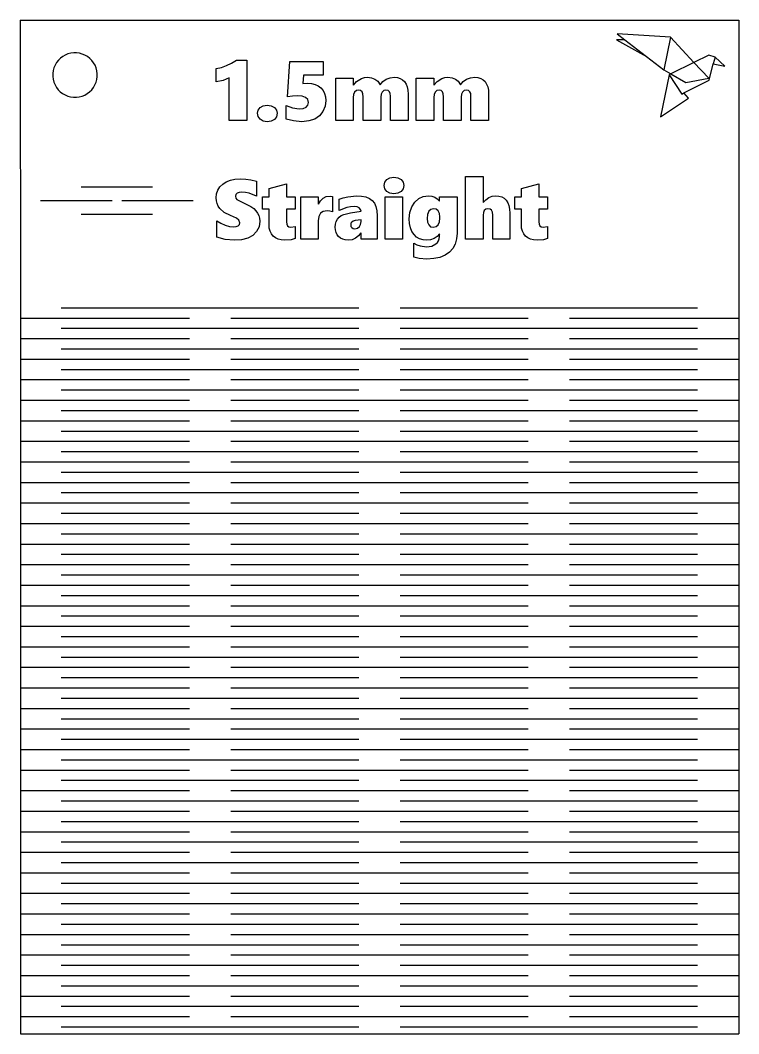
# Model space of a CAD drawing. Extents: x -223 to 223, y -314 to 314.
# Drawn here: x 4.8 to 109.7, y 165.9 to 313.9 of the extents above; entities that cross this region are included whole.
import ezdxf

# ---------------------------------------------------------------- set-up
doc = ezdxf.new("R2010")
doc.units = 0
doc.header["$MEASUREMENT"] = 0
doc.layers.get('0').update_dxf_attribs({"linetype": 'CONTINUOUS'})

msp = doc.modelspace()

# ---------------------------------------------------------------- linework, layer by layer
for p, q in [((4.78, 313.92), (109.73, 313.92)), ((4.78, 313.92), (4.81, 270.44)), ((109.73, 313.92), (109.73, 270.44)), ((91.9, 311.06), (96.24, 308.63)), ((93.09, 311.06), (91.9, 311.06)), ((99.74, 311.43), (91.96, 311.94)), ((91.96, 311.94), (93.09, 311.06)), ((93.09, 311.06), (96.24, 308.63)), ((99.74, 311.43), (98.77, 306.67)), ((103.19, 307.75), (99.74, 311.43)), ((10.35, 308.07), (10.09, 307.73)), ((10.65, 308.37), (10.35, 308.07)), ((10.99, 308.63), (10.65, 308.37)), ((11.36, 308.84), (10.99, 308.63)), ((11.75, 309), (11.36, 308.84)), ((12.16, 309.11), (11.75, 309)), ((12.59, 309.16), (12.16, 309.11)), ((13.01, 309.16), (12.59, 309.16)), ((13.43, 309.1), (13.01, 309.16)), ((13.84, 308.99), (13.43, 309.1)), ((14.23, 308.82), (13.84, 308.99)), ((14.6, 308.61), (14.23, 308.82)), ((14.94, 308.35), (14.6, 308.61)), ((15.24, 308.05), (14.94, 308.35)), ((15.49, 307.71), (15.24, 308.05)), ((35.62, 307.64), (36.35, 308.11)), ((36.35, 308.11), (37.86, 308.11)), ((37.86, 308.11), (37.86, 299.26)), ((43.82, 302.72), (44.15, 307.92)), ((44.15, 307.92), (49.04, 307.92)), ((49.04, 307.92), (49.04, 305.91)), ((96.24, 308.63), (98.77, 306.67)), ((105.37, 308.83), (103.19, 307.75)), ((106.29, 308.53), (105.37, 308.83)), ((106.29, 308.53), (106, 307.54)), ((107.7, 307.23), (106.29, 308.53)), ((9.6, 306.56), (9.54, 306.14)), ((9.71, 306.97), (9.6, 306.56)), ((9.88, 307.37), (9.71, 306.97)), ((10.09, 307.73), (9.88, 307.37)), ((15.71, 307.34), (15.49, 307.71)), ((15.87, 306.95), (15.71, 307.34)), ((15.98, 306.54), (15.87, 306.95)), ((16.03, 306.11), (15.98, 306.54)), ((33.39, 306.85), (34.18, 307.03)), ((33.39, 304.92), (33.39, 306.85)), ((34.18, 307.03), (34.91, 307.29)), ((34.91, 307.29), (35.62, 307.64)), ((98.77, 306.67), (99.79, 306.08)), ((103.19, 307.75), (99.79, 306.08)), ((105.35, 305.45), (103.19, 307.75)), ((105.39, 305.17), (106, 307.54)), ((106, 307.54), (107.7, 307.23)), ((9.54, 306.14), (9.54, 305.72)), ((9.54, 305.72), (9.59, 305.3)), ((9.59, 305.3), (9.7, 304.88)), ((9.7, 304.88), (9.86, 304.49)), ((15.69, 304.47), (15.86, 304.86)), ((15.86, 304.86), (15.97, 305.27)), ((15.97, 305.27), (16.03, 305.69)), ((16.03, 305.69), (16.03, 306.11)), ((34.42, 305.11), (33.39, 304.92)), ((35.29, 305.49), (34.42, 305.11)), ((35.29, 299.26), (35.29, 305.49)), ((46.14, 305.91), (46.06, 304.7)), ((49.04, 305.91), (46.14, 305.91)), ((50.86, 299.26), (50.86, 305.44)), ((50.86, 305.44), (53.43, 305.44)), ((53.43, 305.44), (53.43, 304.46)), ((53.46, 304.46), (53.92, 304.99)), ((53.92, 304.99), (54.63, 305.43)), ((54.63, 305.43), (55.05, 305.55)), ((55.05, 305.55), (55.5, 305.59)), ((55.5, 305.59), (56.1, 305.53)), ((56.1, 305.53), (56.6, 305.33)), ((56.6, 305.33), (57.02, 305)), ((57.02, 305), (57.36, 304.51)), ((57.36, 304.51), (57.74, 304.97)), ((57.74, 304.97), (58.22, 305.31)), ((58.22, 305.31), (58.8, 305.52)), ((58.8, 305.52), (59.43, 305.59)), ((59.43, 305.59), (59.89, 305.55)), ((59.89, 305.55), (60.29, 305.43)), ((60.29, 305.43), (60.63, 305.23)), ((60.63, 305.23), (60.92, 304.96)), ((60.92, 304.96), (61.15, 304.61)), ((62.61, 299.26), (62.61, 305.44)), ((62.61, 305.44), (65.18, 305.44)), ((65.18, 305.44), (65.18, 304.46)), ((65.2, 304.46), (65.66, 304.99)), ((65.66, 304.99), (66.38, 305.43)), ((66.38, 305.43), (66.79, 305.55)), ((66.79, 305.55), (67.24, 305.59)), ((67.24, 305.59), (67.85, 305.53)), ((67.85, 305.53), (68.35, 305.33)), ((68.35, 305.33), (68.76, 305)), ((68.76, 305), (69.1, 304.51)), ((69.1, 304.51), (69.48, 304.97)), ((69.48, 304.97), (69.97, 305.31)), ((69.97, 305.31), (70.54, 305.52)), ((70.54, 305.52), (71.18, 305.59)), ((71.18, 305.59), (71.64, 305.55)), ((71.64, 305.55), (72.04, 305.43)), ((72.04, 305.43), (72.38, 305.23)), ((72.38, 305.23), (72.67, 304.96)), ((72.67, 304.96), (72.9, 304.61)), ((99.56, 305.96), (98.29, 299.81)), ((99.79, 306.08), (99.56, 305.96)), ((99.56, 305.96), (101.43, 303.13)), ((99.79, 306.08), (102, 304.81)), ((101.8, 303.35), (105.39, 305.17)), ((102, 304.81), (105.35, 305.45)), ((9.86, 304.49), (10.07, 304.12)), ((10.07, 304.12), (10.33, 303.78)), ((10.33, 303.78), (10.63, 303.48)), ((10.63, 303.48), (10.97, 303.22)), ((14.58, 303.21), (14.92, 303.46)), ((14.92, 303.46), (15.22, 303.76)), ((15.22, 303.76), (15.48, 304.1)), ((15.48, 304.1), (15.69, 304.47)), ((46.06, 304.7), (46.71, 304.73)), ((46.71, 304.73), (47.31, 304.69)), ((47.31, 304.69), (47.84, 304.56)), ((47.84, 304.56), (48.31, 304.35)), ((48.31, 304.35), (48.7, 304.05)), ((48.7, 304.05), (49.01, 303.68)), ((49.01, 303.68), (49.24, 303.24)), ((53.63, 303.43), (53.48, 303.1)), ((53.88, 303.64), (53.63, 303.43)), ((54.22, 303.71), (53.88, 303.64)), ((54.5, 303.65), (54.22, 303.71)), ((54.71, 303.47), (54.5, 303.65)), ((54.83, 303.18), (54.71, 303.47)), ((57.64, 303.44), (57.49, 303.12)), ((57.88, 303.64), (57.64, 303.44)), ((58.19, 303.71), (57.88, 303.64)), ((58.51, 303.65), (58.19, 303.71)), ((58.72, 303.49), (58.51, 303.65)), ((58.84, 303.21), (58.72, 303.49)), ((61.15, 304.61), (61.31, 304.18)), ((61.31, 304.18), (61.41, 303.69)), ((61.41, 303.69), (61.44, 303.13)), ((65.38, 303.43), (65.23, 303.1)), ((65.62, 303.64), (65.38, 303.43)), ((65.97, 303.71), (65.62, 303.64)), ((66.25, 303.65), (65.97, 303.71)), ((66.45, 303.47), (66.25, 303.65)), ((66.57, 303.18), (66.45, 303.47)), ((69.39, 303.44), (69.24, 303.12)), ((69.62, 303.64), (69.39, 303.44)), ((69.94, 303.71), (69.62, 303.64)), ((70.25, 303.65), (69.94, 303.71)), ((70.46, 303.49), (70.25, 303.65)), ((70.58, 303.21), (70.46, 303.49)), ((72.9, 304.61), (73.06, 304.18)), ((73.06, 304.18), (73.16, 303.69)), ((73.16, 303.69), (73.19, 303.13)), ((10.97, 303.22), (11.33, 303.01)), ((11.33, 303.01), (11.73, 302.84)), ((11.73, 302.84), (12.14, 302.73)), ((12.14, 302.73), (12.56, 302.67)), ((12.56, 302.67), (12.98, 302.67)), ((12.98, 302.67), (13.4, 302.73)), ((13.4, 302.73), (13.82, 302.83)), ((13.82, 302.83), (14.21, 303)), ((14.21, 303), (14.58, 303.21)), ((44.53, 302.83), (43.82, 302.72)), ((45.29, 302.87), (44.53, 302.83)), ((45.98, 302.81), (45.29, 302.87)), ((46.47, 302.63), (45.98, 302.81)), ((46.77, 302.33), (46.47, 302.63)), ((46.87, 301.92), (46.77, 302.33)), ((46.79, 301.52), (46.87, 301.92)), ((49.24, 303.24), (49.37, 302.74)), ((49.42, 302.19), (49.31, 301.35)), ((49.37, 302.74), (49.42, 302.19)), ((53.48, 303.1), (53.43, 302.65)), ((53.43, 302.65), (53.43, 299.26)), ((54.87, 302.76), (54.83, 303.18)), ((54.87, 299.26), (54.87, 302.76)), ((57.49, 303.12), (57.44, 302.69)), ((57.44, 302.69), (57.44, 299.26)), ((58.88, 302.82), (58.84, 303.21)), ((58.88, 299.26), (58.88, 302.82)), ((61.44, 303.13), (61.44, 299.26)), ((65.23, 303.1), (65.18, 302.65)), ((65.18, 302.65), (65.18, 299.26)), ((66.61, 302.76), (66.57, 303.18)), ((66.61, 299.26), (66.61, 302.76)), ((69.24, 303.12), (69.19, 302.69)), ((69.19, 302.69), (69.19, 299.26)), ((70.62, 302.82), (70.58, 303.21)), ((70.62, 299.26), (70.62, 302.82)), ((73.19, 303.13), (73.19, 299.26)), ((98.29, 299.81), (102.38, 302.52)), ((101.43, 303.13), (101.73, 303.31)), ((101.73, 303.31), (101.8, 303.35)), ((102.38, 302.52), (101.73, 303.31)), ((39.43, 300.33), (39.52, 300.81)), ((39.52, 300.81), (39.82, 301.19)), ((39.82, 301.19), (40.27, 301.44)), ((40.27, 301.44), (40.86, 301.52)), ((40.86, 301.52), (41.44, 301.44)), ((41.44, 301.44), (41.9, 301.19)), ((41.9, 301.19), (42.2, 300.81)), ((42.2, 300.81), (42.29, 300.33)), ((43.61, 299.47), (43.61, 301.47)), ((43.61, 301.47), (44.54, 301.11)), ((44.54, 301.11), (45.52, 300.99)), ((45.52, 300.99), (46.11, 301.05)), ((46.11, 301.05), (46.53, 301.23)), ((46.53, 301.23), (46.79, 301.52)), ((49, 300.6), (48.49, 299.97)), ((49.31, 301.35), (49, 300.6)), ((37.86, 299.26), (35.29, 299.26)), ((39.53, 299.86), (39.43, 300.33)), ((39.82, 299.46), (39.53, 299.86)), ((40.27, 299.2), (39.82, 299.46)), ((40.84, 299.11), (40.27, 299.2)), ((41.45, 299.19), (40.84, 299.11)), ((41.91, 299.45), (41.45, 299.19)), ((42.2, 299.84), (41.91, 299.45)), ((42.29, 300.33), (42.2, 299.84)), ((44.68, 299.21), (43.61, 299.47)), ((45.92, 299.11), (44.68, 299.21)), ((46.93, 299.21), (45.92, 299.11)), ((47.79, 299.5), (46.93, 299.21)), ((48.49, 299.97), (47.79, 299.5)), ((53.43, 299.26), (50.86, 299.26)), ((57.44, 299.26), (54.87, 299.26)), ((61.44, 299.26), (58.88, 299.26)), ((65.18, 299.26), (62.61, 299.26)), ((69.19, 299.26), (66.61, 299.26)), ((73.19, 299.26), (70.62, 299.26)), ((34.36, 290), (34.87, 290.33)), ((34.87, 290.33), (35.47, 290.57)), ((35.47, 290.57), (36.15, 290.71)), ((36.15, 290.71), (36.92, 290.75)), ((36.92, 290.75), (37.75, 290.72)), ((37.75, 290.72), (38.44, 290.63)), ((38.44, 290.63), (39.31, 290.42)), ((39.31, 290.42), (39.31, 288.22)), ((41.12, 289.35), (43.66, 290.05)), ((43.66, 290.05), (43.66, 288.13)), ((57.93, 289.8), (58.03, 290.28)), ((58.03, 290.28), (58.32, 290.66)), ((58.32, 290.66), (58.77, 290.91)), ((58.77, 290.91), (59.36, 290.99)), ((59.36, 290.99), (59.94, 290.91)), ((59.94, 290.91), (60.4, 290.66)), ((60.4, 290.66), (60.7, 290.28)), ((60.7, 290.28), (60.8, 289.8)), ((69.82, 281.95), (69.82, 291.1)), ((69.82, 291.1), (72.39, 291.1)), ((72.39, 291.1), (72.39, 287.3)), ((77.98, 289.35), (80.52, 290.05)), ((80.52, 290.05), (80.52, 288.13)), ((13.69, 289.6), (24.12, 289.6)), ((33.4, 288), (33.46, 288.59)), ((33.46, 288.59), (33.64, 289.13)), ((33.64, 289.13), (33.94, 289.6)), ((33.94, 289.6), (34.36, 290)), ((36.46, 288.65), (36.26, 288.46)), ((36.77, 288.78), (36.46, 288.65)), ((37.16, 288.82), (36.77, 288.78)), ((37.69, 288.78), (37.16, 288.82)), ((38.23, 288.67), (37.69, 288.78)), ((39.31, 288.22), (38.23, 288.67)), ((41.12, 288.13), (41.12, 289.35)), ((58.03, 289.32), (57.93, 289.8)), ((58.33, 288.93), (58.03, 289.32)), ((58.79, 288.67), (58.33, 288.93)), ((59.36, 288.58), (58.79, 288.67)), ((59.94, 288.67), (59.36, 288.58)), ((60.4, 288.92), (59.94, 288.67)), ((60.7, 289.31), (60.4, 288.92)), ((60.8, 289.8), (60.7, 289.31)), ((77.98, 288.13), (77.98, 289.35)), ((7.75, 287.6), (18.19, 287.6)), ((19.63, 287.6), (30.06, 287.6)), ((33.44, 287.56), (33.4, 288)), ((33.53, 287.16), (33.44, 287.56)), ((33.7, 286.79), (33.53, 287.16)), ((36.26, 288.46), (36.2, 288.21)), ((36.2, 288.21), (36.25, 287.96)), ((36.25, 287.96), (36.41, 287.76)), ((36.41, 287.76), (37.31, 287.3)), ((37.31, 287.3), (38.46, 286.73)), ((40.15, 286.35), (40.15, 288.13)), ((40.15, 288.13), (41.12, 288.13)), ((43.66, 288.13), (44.94, 288.13)), ((44.94, 288.13), (44.94, 286.35)), ((45.75, 281.95), (45.75, 288.13)), ((45.75, 288.13), (48.32, 288.13)), ((48.32, 288.13), (48.32, 287.05)), ((48.34, 287.05), (48.63, 287.56)), ((48.63, 287.56), (49.01, 287.94)), ((49.01, 287.94), (49.48, 288.17)), ((49.48, 288.17), (50.03, 288.24)), ((50.03, 288.24), (50.4, 288.17)), ((50.4, 288.17), (50.4, 285.93)), ((51.37, 287.79), (51.94, 287.99)), ((51.37, 286.12), (51.37, 287.79)), ((51.94, 287.99), (52.63, 288.15)), ((52.63, 288.15), (53.92, 288.29)), ((53.92, 288.29), (54.65, 288.24)), ((54.65, 288.24), (55.28, 288.12)), ((55.28, 288.12), (55.8, 287.91)), ((55.8, 287.91), (56.21, 287.61)), ((56.21, 287.61), (56.52, 287.22)), ((56.52, 287.22), (56.74, 286.71)), ((58.07, 281.95), (58.07, 288.13)), ((58.07, 288.13), (60.64, 288.13)), ((60.64, 288.13), (60.64, 281.95)), ((61.97, 286.69), (62.41, 287.37)), ((62.41, 287.37), (62.98, 287.87)), ((62.98, 287.87), (63.66, 288.18)), ((63.66, 288.18), (64.41, 288.29)), ((64.41, 288.29), (64.91, 288.24)), ((64.91, 288.24), (65.34, 288.09)), ((65.34, 288.09), (65.7, 287.84)), ((65.7, 287.84), (66, 287.49)), ((66.02, 287.49), (66.02, 288.13)), ((66.02, 288.13), (68.58, 288.13)), ((68.58, 288.13), (68.58, 282.82)), ((72.42, 287.3), (72.78, 287.72)), ((72.78, 287.72), (73.22, 288.03)), ((73.22, 288.03), (73.71, 288.22)), ((73.71, 288.22), (74.24, 288.29)), ((74.24, 288.29), (74.71, 288.25)), ((74.71, 288.25), (75.12, 288.12)), ((75.12, 288.12), (75.47, 287.92)), ((75.47, 287.92), (75.77, 287.64)), ((75.77, 287.64), (76, 287.28)), ((76, 287.28), (76.16, 286.85)), ((77.01, 286.35), (77.01, 288.13)), ((77.01, 288.13), (77.98, 288.13)), ((80.52, 288.13), (81.8, 288.13)), ((81.8, 288.13), (81.8, 286.35)), ((13.69, 285.6), (24.12, 285.6)), ((33.93, 286.45), (33.7, 286.79)), ((34.58, 285.86), (33.93, 286.45)), ((35.49, 285.4), (34.58, 285.86)), ((38.46, 286.73), (38.88, 286.42)), ((38.88, 286.42), (39.21, 286.11)), ((39.21, 286.11), (39.46, 285.77)), ((39.46, 285.77), (39.63, 285.4)), ((41.12, 286.35), (40.15, 286.35)), ((41.12, 284.08), (41.12, 286.35)), ((44.94, 286.35), (43.66, 286.35)), ((43.66, 286.35), (43.66, 284.5)), ((48.64, 285.74), (48.4, 285.28)), ((49.04, 286.01), (48.64, 285.74)), ((49.59, 286.11), (49.04, 286.01)), ((50, 286.05), (49.59, 286.11)), ((50.4, 285.93), (50, 286.05)), ((52.5, 286.56), (51.37, 286.12)), ((52.05, 285.58), (53.03, 285.82)), ((53.04, 286.67), (52.5, 286.56)), ((53.03, 285.82), (54.57, 286.02)), ((53.56, 286.71), (53.04, 286.67)), ((53.98, 286.66), (53.56, 286.71)), ((54.29, 286.52), (53.98, 286.66)), ((54.5, 286.3), (54.29, 286.52)), ((54.57, 286.02), (54.5, 286.3)), ((56.74, 286.71), (56.87, 286.1)), ((56.87, 286.1), (56.91, 285.36)), ((61.61, 284.92), (61.7, 285.87)), ((61.7, 285.87), (61.97, 286.69)), ((64.48, 286.02), (64.28, 285.56)), ((64.78, 286.31), (64.48, 286.02)), ((65.17, 286.4), (64.78, 286.31)), ((65.54, 286.32), (65.17, 286.4)), ((65.82, 286.08), (65.54, 286.32)), ((66, 285.71), (65.82, 286.08)), ((66.07, 285.22), (66, 285.71)), ((72.44, 285.84), (72.39, 285.47)), ((72.57, 286.14), (72.44, 285.84)), ((72.79, 286.34), (72.57, 286.14)), ((73.1, 286.4), (72.79, 286.34)), ((73.41, 286.34), (73.1, 286.4)), ((73.63, 286.17), (73.41, 286.34)), ((73.76, 285.88), (73.63, 286.17)), ((73.8, 285.48), (73.76, 285.88)), ((76.16, 286.85), (76.26, 286.34)), ((76.26, 286.34), (76.29, 285.75)), ((76.29, 285.75), (76.29, 281.95)), ((77.98, 286.35), (77.01, 286.35)), ((77.98, 284.08), (77.98, 286.35)), ((81.8, 286.35), (80.52, 286.35)), ((80.52, 286.35), (80.52, 284.5)), ((33.52, 282.26), (33.52, 284.63)), ((33.52, 284.63), (34.1, 284.27)), ((34.1, 284.27), (34.73, 283.99)), ((36.38, 285.02), (35.49, 285.4)), ((36.73, 284.72), (36.38, 285.02)), ((36.85, 284.35), (36.73, 284.72)), ((36.79, 284.09), (36.85, 284.35)), ((39.63, 285.4), (39.74, 285)), ((39.77, 284.57), (39.66, 283.77)), ((39.74, 285), (39.77, 284.57)), ((43.66, 284.5), (43.7, 284.14)), ((43.7, 284.14), (43.82, 283.89)), ((48.4, 285.28), (48.32, 284.63)), ((48.32, 284.63), (48.32, 281.95)), ((50.79, 283.71), (50.83, 284.14)), ((50.83, 284.14), (50.93, 284.53)), ((50.93, 284.53), (51.11, 284.86)), ((51.11, 284.86), (51.35, 285.15)), ((51.35, 285.15), (51.67, 285.39)), ((51.67, 285.39), (52.05, 285.58)), ((53.09, 284.28), (53.05, 284.05)), ((53.21, 284.46), (53.09, 284.28)), ((53.41, 284.59), (53.21, 284.46)), ((53.7, 284.66), (53.41, 284.59)), ((54.57, 284.78), (53.7, 284.66)), ((54.32, 283.78), (54.5, 284.12)), ((54.5, 284.12), (54.57, 284.55)), ((54.57, 284.55), (54.57, 284.78)), ((56.91, 285.36), (56.91, 281.95)), ((61.65, 284.23), (61.61, 284.92)), ((61.78, 283.62), (61.65, 284.23)), ((64.28, 285.56), (64.22, 284.98)), ((64.22, 284.98), (64.27, 284.45)), ((64.27, 284.45), (64.44, 284.04)), ((65.81, 284.05), (66, 284.47)), ((66, 284.47), (66.07, 285.01)), ((66.07, 285.01), (66.07, 285.22)), ((72.39, 285.47), (72.39, 281.95)), ((73.8, 281.95), (73.8, 285.48)), ((80.52, 284.5), (80.56, 284.14)), ((80.56, 284.14), (80.68, 283.89)), ((34.73, 283.99), (35.36, 283.81)), ((35.36, 283.81), (35.95, 283.75)), ((35.95, 283.75), (36.33, 283.78)), ((36.33, 283.78), (36.61, 283.9)), ((36.61, 283.9), (36.79, 284.09)), ((39.31, 283.07), (38.76, 282.51)), ((39.66, 283.77), (39.31, 283.07)), ((41.16, 283.56), (41.12, 284.08)), ((41.28, 283.11), (41.16, 283.56)), ((41.47, 282.72), (41.28, 283.11)), ((41.73, 282.39), (41.47, 282.72)), ((43.82, 283.89), (44.02, 283.74)), ((44.02, 283.74), (44.3, 283.69)), ((44.3, 283.69), (44.94, 283.82)), ((44.94, 283.82), (44.94, 282.04)), ((50.82, 283.3), (50.79, 283.71)), ((50.92, 282.93), (50.82, 283.3)), ((51.07, 282.6), (50.92, 282.93)), ((53.05, 284.05), (53.09, 283.82)), ((53.09, 283.82), (53.21, 283.64)), ((53.21, 283.64), (53.4, 283.52)), ((53.4, 283.52), (53.66, 283.47)), ((53.66, 283.47), (54.03, 283.55)), ((54.03, 283.55), (54.32, 283.78)), ((54.54, 282.9), (54.19, 282.42)), ((54.57, 281.95), (54.57, 282.9)), ((62, 283.09), (61.78, 283.62)), ((62.3, 282.63), (62, 283.09)), ((64.44, 284.04), (64.72, 283.77)), ((64.72, 283.77), (65.12, 283.69)), ((65.12, 283.69), (65.52, 283.78)), ((65.52, 283.78), (65.81, 284.05)), ((66, 282.73), (65.67, 282.35)), ((66.02, 282.35), (66.02, 282.73)), ((68.58, 282.82), (68.51, 281.98)), ((78.02, 283.56), (77.98, 284.08)), ((78.13, 283.11), (78.02, 283.56)), ((78.32, 282.72), (78.13, 283.11)), ((78.59, 282.39), (78.32, 282.72)), ((80.68, 283.89), (80.88, 283.74)), ((80.88, 283.74), (81.16, 283.69)), ((81.16, 283.69), (81.8, 283.82)), ((81.8, 283.82), (81.8, 282.04)), ((34.71, 281.92), (33.52, 282.26)), ((36.01, 281.8), (34.71, 281.92)), ((37.1, 281.88), (36.01, 281.8)), ((38.02, 282.12), (37.1, 281.88)), ((38.76, 282.51), (38.02, 282.12)), ((42.06, 282.14), (41.73, 282.39)), ((42.45, 281.95), (42.06, 282.14)), ((42.9, 281.84), (42.45, 281.95)), ((43.41, 281.8), (42.9, 281.84)), ((44.37, 281.88), (43.41, 281.8)), ((44.94, 282.04), (44.37, 281.88)), ((48.32, 281.95), (45.75, 281.95)), ((51.29, 282.32), (51.07, 282.6)), ((51.56, 282.09), (51.29, 282.32)), ((51.88, 281.93), (51.56, 282.09)), ((52.25, 281.84), (51.88, 281.93)), ((52.66, 281.8), (52.25, 281.84)), ((53.25, 281.87), (52.66, 281.8)), ((53.76, 282.08), (53.25, 281.87)), ((54.19, 282.42), (53.76, 282.08)), ((56.91, 281.95), (54.57, 281.95)), ((60.64, 281.95), (58.07, 281.95)), ((62.29, 279.35), (62.29, 281.36)), ((62.29, 281.36), (62.71, 281.14)), ((62.68, 282.27), (62.3, 282.63)), ((63.12, 282.01), (62.68, 282.27)), ((63.63, 281.85), (63.12, 282.01)), ((64.19, 281.8), (63.63, 281.85)), ((64.73, 281.87), (64.19, 281.8)), ((65.24, 282.06), (64.73, 281.87)), ((64.9, 280.94), (65.5, 281.25)), ((65.67, 282.35), (65.24, 282.06)), ((65.5, 281.25), (65.73, 281.47)), ((65.73, 281.47), (65.89, 281.73)), ((65.89, 281.73), (65.99, 282.02)), ((65.99, 282.02), (66.02, 282.35)), ((68.3, 281.23), (67.95, 280.59)), ((68.51, 281.98), (68.3, 281.23)), ((72.39, 281.95), (69.82, 281.95)), ((76.29, 281.95), (73.8, 281.95)), ((78.92, 282.14), (78.59, 282.39)), ((79.31, 281.95), (78.92, 282.14)), ((79.76, 281.84), (79.31, 281.95)), ((80.27, 281.8), (79.76, 281.84)), ((81.23, 281.88), (80.27, 281.8)), ((81.8, 282.04), (81.23, 281.88)), ((62.71, 281.14), (63.2, 280.98)), ((63.2, 280.98), (64.12, 280.83)), ((64.12, 280.83), (64.9, 280.94)), ((67.46, 280.04), (66.84, 279.61)), ((67.95, 280.59), (67.46, 280.04)), ((63.07, 279.14), (62.29, 279.35)), ((64.19, 279.05), (63.07, 279.14)), ((65.2, 279.11), (64.19, 279.05)), ((66.09, 279.3), (65.2, 279.11)), ((66.84, 279.61), (66.09, 279.3)), ((10.78, 271.94), (54.26, 271.94)), ((60.26, 271.94), (103.73, 271.94)), ((4.81, 270.44), (29.52, 270.44)), ((4.81, 270.44), (4.81, 267.44)), ((35.52, 270.44), (78.99, 270.44)), ((84.99, 270.44), (109.73, 270.44)), ((109.73, 270.44), (109.73, 267.44)), ((10.78, 268.94), (54.26, 268.94)), ((60.26, 268.94), (103.73, 268.94)), ((4.81, 267.44), (29.52, 267.44)), ((4.81, 267.44), (4.81, 264.44)), ((35.52, 267.44), (78.99, 267.44)), ((84.99, 267.44), (109.73, 267.44)), ((109.73, 267.44), (109.73, 264.44)), ((10.78, 265.94), (54.26, 265.94)), ((60.26, 265.94), (103.73, 265.94)), ((4.81, 264.44), (29.52, 264.44)), ((4.81, 264.44), (4.81, 261.44)), ((35.52, 264.44), (78.99, 264.44)), ((84.99, 264.44), (109.73, 264.44)), ((109.73, 264.44), (109.73, 261.44)), ((10.78, 262.94), (54.26, 262.94)), ((60.26, 262.94), (103.73, 262.94)), ((4.81, 261.44), (29.52, 261.44)), ((4.81, 261.44), (4.81, 258.44)), ((35.52, 261.44), (78.99, 261.44)), ((84.99, 261.44), (109.73, 261.44)), ((109.73, 261.44), (109.73, 258.44)), ((10.78, 259.94), (54.26, 259.94)), ((60.26, 259.94), (103.73, 259.94)), ((4.81, 258.44), (29.52, 258.44)), ((4.81, 258.44), (4.81, 255.44)), ((35.52, 258.44), (78.99, 258.44)), ((84.99, 258.44), (109.73, 258.44)), ((109.73, 258.44), (109.73, 255.44)), ((10.78, 256.94), (54.26, 256.94)), ((60.26, 256.94), (103.73, 256.94)), ((4.81, 255.44), (29.52, 255.44)), ((4.81, 255.44), (4.81, 252.44)), ((35.52, 255.44), (78.99, 255.44)), ((84.99, 255.44), (109.73, 255.44)), ((109.73, 255.44), (109.73, 252.44)), ((10.78, 253.94), (54.26, 253.94)), ((60.26, 253.94), (103.73, 253.94)), ((4.81, 252.44), (29.52, 252.44)), ((4.81, 252.44), (4.81, 249.44)), ((35.52, 252.44), (78.99, 252.44)), ((84.99, 252.44), (109.73, 252.44)), ((109.73, 252.44), (109.73, 249.44)), ((10.78, 250.94), (54.26, 250.94)), ((60.26, 250.94), (103.73, 250.94)), ((4.81, 249.44), (29.52, 249.44)), ((4.81, 249.44), (4.81, 246.44)), ((35.52, 249.44), (78.99, 249.44)), ((84.99, 249.44), (109.73, 249.44)), ((109.73, 249.44), (109.73, 246.44)), ((10.78, 247.94), (54.26, 247.94)), ((60.26, 247.94), (103.73, 247.94)), ((4.81, 246.44), (29.52, 246.44)), ((4.81, 246.44), (4.81, 243.44)), ((35.52, 246.44), (78.99, 246.44)), ((84.99, 246.44), (109.73, 246.44)), ((109.73, 246.44), (109.73, 243.44)), ((10.78, 244.94), (54.26, 244.94)), ((60.26, 244.94), (103.73, 244.94)), ((4.81, 243.44), (29.52, 243.44)), ((4.81, 243.44), (4.81, 240.44)), ((35.52, 243.44), (78.99, 243.44)), ((84.99, 243.44), (109.73, 243.44)), ((109.73, 243.44), (109.73, 240.44)), ((10.78, 241.94), (54.26, 241.94)), ((60.26, 241.94), (103.73, 241.94)), ((4.81, 240.44), (29.52, 240.44)), ((4.81, 240.44), (4.81, 237.44)), ((35.52, 240.44), (78.99, 240.44)), ((84.99, 240.44), (109.73, 240.44)), ((109.73, 240.44), (109.73, 237.44)), ((10.78, 238.94), (54.26, 238.94)), ((60.26, 238.94), (103.73, 238.94)), ((4.81, 237.44), (29.52, 237.44)), ((4.81, 237.44), (4.81, 234.44)), ((35.52, 237.44), (78.99, 237.44)), ((84.99, 237.44), (109.73, 237.44)), ((109.73, 237.44), (109.73, 234.44)), ((10.78, 235.94), (54.26, 235.94)), ((60.26, 235.94), (103.73, 235.94)), ((4.81, 234.44), (29.52, 234.44)), ((4.81, 234.44), (4.81, 231.44)), ((35.52, 234.44), (78.99, 234.44)), ((84.99, 234.44), (109.73, 234.44)), ((109.73, 234.44), (109.73, 231.44)), ((10.78, 232.94), (54.26, 232.94)), ((60.26, 232.94), (103.73, 232.94)), ((4.81, 231.44), (29.52, 231.44)), ((4.81, 231.44), (4.81, 228.44)), ((35.52, 231.44), (78.99, 231.44)), ((84.99, 231.44), (109.73, 231.44)), ((109.73, 231.44), (109.73, 228.44)), ((10.78, 229.94), (54.26, 229.94)), ((60.26, 229.94), (103.73, 229.94)), ((4.81, 228.44), (29.52, 228.44)), ((4.81, 228.44), (4.81, 225.44)), ((35.52, 228.44), (78.99, 228.44)), ((84.99, 228.44), (109.73, 228.44)), ((109.73, 228.44), (109.73, 225.44)), ((10.78, 226.94), (54.26, 226.94)), ((60.26, 226.94), (103.73, 226.94)), ((4.81, 225.44), (29.52, 225.44)), ((4.81, 225.44), (4.81, 222.44)), ((35.52, 225.44), (78.99, 225.44)), ((84.99, 225.44), (109.73, 225.44)), ((109.73, 225.44), (109.73, 222.44)), ((10.78, 223.94), (54.26, 223.94)), ((60.26, 223.94), (103.73, 223.94)), ((4.81, 222.44), (29.52, 222.44)), ((4.81, 222.44), (4.81, 219.44)), ((35.52, 222.44), (78.99, 222.44)), ((84.99, 222.44), (109.73, 222.44)), ((109.73, 222.44), (109.73, 219.44)), ((10.78, 220.94), (54.26, 220.94)), ((60.26, 220.94), (103.73, 220.94)), ((4.81, 219.44), (29.52, 219.44)), ((4.81, 219.44), (4.81, 216.44)), ((35.52, 219.44), (78.99, 219.44)), ((84.99, 219.44), (109.73, 219.44)), ((109.73, 219.44), (109.73, 216.44)), ((10.78, 217.94), (54.26, 217.94)), ((60.26, 217.94), (103.73, 217.94)), ((4.81, 216.44), (29.52, 216.44)), ((4.81, 216.44), (4.81, 213.44)), ((35.52, 216.44), (78.99, 216.44)), ((84.99, 216.44), (109.73, 216.44)), ((109.73, 216.44), (109.73, 213.44)), ((10.78, 214.94), (54.26, 214.94)), ((60.26, 214.94), (103.73, 214.94)), ((4.81, 213.44), (29.52, 213.44)), ((4.81, 213.44), (4.81, 210.44)), ((35.52, 213.44), (78.99, 213.44)), ((84.99, 213.44), (109.73, 213.44)), ((109.73, 213.44), (109.73, 210.44)), ((10.78, 211.94), (54.26, 211.94)), ((60.26, 211.94), (103.73, 211.94)), ((4.81, 210.44), (29.52, 210.44)), ((4.81, 210.44), (4.81, 207.44)), ((35.52, 210.44), (78.99, 210.44)), ((84.99, 210.44), (109.73, 210.44)), ((109.73, 210.44), (109.73, 207.44)), ((10.78, 208.94), (54.26, 208.94)), ((60.26, 208.94), (103.73, 208.94)), ((4.81, 207.44), (29.52, 207.44)), ((4.81, 207.44), (4.81, 204.44)), ((35.52, 207.44), (78.99, 207.44)), ((84.99, 207.44), (109.73, 207.44)), ((109.73, 207.44), (109.73, 204.44)), ((10.78, 205.94), (54.26, 205.94)), ((60.26, 205.94), (103.73, 205.94)), ((4.81, 204.44), (29.52, 204.44)), ((4.81, 204.44), (4.81, 201.44)), ((35.52, 204.44), (78.99, 204.44)), ((84.99, 204.44), (109.73, 204.44)), ((109.73, 204.44), (109.73, 201.44)), ((10.78, 202.94), (54.26, 202.94)), ((60.26, 202.94), (103.73, 202.94)), ((4.81, 201.44), (29.52, 201.44)), ((4.81, 201.44), (4.81, 198.44)), ((35.52, 201.44), (78.99, 201.44)), ((84.99, 201.44), (109.73, 201.44)), ((109.73, 201.44), (109.73, 198.44)), ((10.78, 199.94), (54.26, 199.94)), ((60.26, 199.94), (103.73, 199.94)), ((4.81, 198.44), (29.52, 198.44)), ((4.81, 198.44), (4.81, 195.44)), ((35.52, 198.44), (78.99, 198.44)), ((84.99, 198.44), (109.73, 198.44)), ((109.73, 198.44), (109.73, 195.44)), ((10.78, 196.94), (54.26, 196.94)), ((60.26, 196.94), (103.73, 196.94)), ((4.81, 195.44), (29.52, 195.44)), ((4.81, 195.44), (4.81, 192.44)), ((35.52, 195.44), (78.99, 195.44)), ((84.99, 195.44), (109.73, 195.44)), ((109.73, 195.44), (109.73, 192.44)), ((10.78, 193.94), (54.26, 193.94)), ((60.26, 193.94), (103.73, 193.94)), ((4.81, 192.44), (29.52, 192.44)), ((4.81, 192.44), (4.81, 189.44)), ((35.52, 192.44), (78.99, 192.44)), ((84.99, 192.44), (109.73, 192.44)), ((109.73, 192.44), (109.73, 189.44)), ((10.78, 190.94), (54.26, 190.94)), ((60.26, 190.94), (103.73, 190.94)), ((4.81, 189.44), (29.52, 189.44)), ((4.81, 189.44), (4.81, 186.44)), ((35.52, 189.44), (78.99, 189.44)), ((84.99, 189.44), (109.73, 189.44)), ((109.73, 189.44), (109.73, 186.44)), ((10.78, 187.94), (54.26, 187.94)), ((60.26, 187.94), (103.73, 187.94)), ((4.81, 186.44), (29.52, 186.44)), ((4.81, 186.44), (4.81, 183.44)), ((35.52, 186.44), (78.99, 186.44)), ((84.99, 186.44), (109.73, 186.44)), ((109.73, 186.44), (109.73, 183.44)), ((10.78, 184.94), (54.26, 184.94)), ((60.26, 184.94), (103.73, 184.94)), ((4.81, 183.44), (29.52, 183.44)), ((4.81, 183.44), (4.81, 180.44)), ((35.52, 183.44), (78.99, 183.44)), ((84.99, 183.44), (109.73, 183.44)), ((109.73, 183.44), (109.73, 180.44)), ((10.78, 181.94), (54.26, 181.94)), ((60.26, 181.94), (103.73, 181.94)), ((4.81, 180.44), (29.52, 180.44)), ((4.81, 180.44), (4.81, 177.44)), ((35.52, 180.44), (78.99, 180.44)), ((84.99, 180.44), (109.73, 180.44)), ((109.73, 180.44), (109.73, 177.44)), ((10.78, 178.94), (54.26, 178.94)), ((60.26, 178.94), (103.73, 178.94)), ((4.81, 177.44), (29.52, 177.44)), ((4.81, 177.44), (4.81, 174.44)), ((35.52, 177.44), (78.99, 177.44)), ((84.99, 177.44), (109.73, 177.44)), ((109.73, 177.44), (109.73, 174.44)), ((10.78, 175.94), (54.26, 175.94)), ((60.26, 175.94), (103.73, 175.94)), ((4.81, 174.44), (29.52, 174.44)), ((4.81, 174.44), (4.81, 171.44)), ((35.52, 174.44), (78.99, 174.44)), ((84.99, 174.44), (109.73, 174.44)), ((109.73, 174.44), (109.73, 171.44)), ((10.78, 172.94), (54.26, 172.94)), ((60.26, 172.94), (103.73, 172.94)), ((4.81, 171.44), (29.52, 171.44)), ((4.81, 171.44), (4.81, 168.44)), ((35.52, 171.44), (78.99, 171.44)), ((84.99, 171.44), (109.73, 171.44)), ((109.73, 171.44), (109.73, 168.44)), ((10.78, 169.94), (54.26, 169.94)), ((60.26, 169.94), (103.73, 169.94)), ((4.81, 168.44), (29.52, 168.44)), ((4.81, 168.44), (4.81, 165.94)), ((35.52, 168.44), (78.99, 168.44)), ((84.99, 168.44), (109.73, 168.44)), ((109.73, 168.44), (109.73, 165.94)), ((4.81, 165.94), (29.52, 165.94)), ((10.78, 166.94), (54.26, 166.94)), ((29.52, 165.94), (35.52, 165.94)), ((35.52, 165.94), (78.99, 165.94)), ((60.26, 166.94), (103.73, 166.94)), ((78.99, 165.94), (84.99, 165.94)), ((84.99, 165.94), (109.73, 165.94))]:
    msp.add_line(p, q)

doc.saveas('drawing.dxf')
